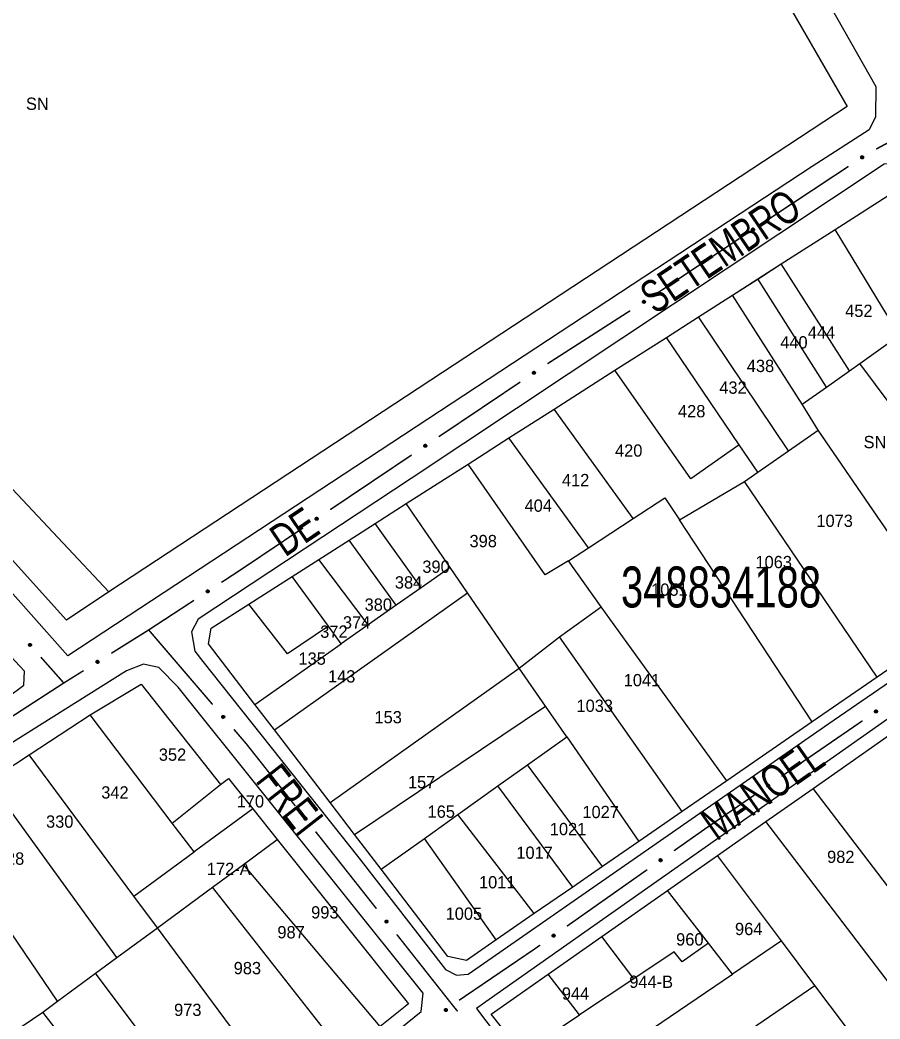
# Model space of a CAD drawing. Extents: x 199577 to 200882, y 4838726 to 4840156.
# Drawn here: x 200429.8 to 200535, y 4839756 to 4839878.1 of the extents above; entities that cross this region are included whole.
import ezdxf
from ezdxf.enums import TextEntityAlignment as Align

# ---------------------------------------------------------------- set-up
doc = ezdxf.new("R2010")
doc.units = 0
doc.header["$LTSCALE"] = 1.5
doc.header["$MEASUREMENT"] = 0
for name, color, linetype in [('CD_MALHA_LOTES', 7, 'CONTINUOUS'), ('CD_TXT_QUADRA', 2, 'CONTINUOUS'), ('RU-QUADRA', 210, 'CONTINUOUS'), ('SV-EIXO-RUA-PAV', 20, 'CONTINUOUS'), ('SV-RUA-PAVIM', 7, 'CONTINUOUS'), ('SV-TXT-RUA-PAV', 7, 'CONTINUOUS'), ('Th_NmrPorta', 1, 'CONTINUOUS')]:
    doc.layers.add(name, color=color, linetype=linetype)
doc.styles.add('ARIAL', font='ARIAL.SHX')

msp = doc.modelspace()

# ---------------------------------------------------------------- linework, layer by layer
at = {"layer": 'CD_MALHA_LOTES', "linetype": 'Continuous', "flags": 128}
for points in [[(200513.62, 4839897.56), (200530.93, 4839867.54)], [(200435.5, 4839804.79), (200372.32, 4839874.85)], [(200530.93, 4839867.54), (200440.66, 4839808.23)], [(200529.47, 4839852.5), (200536.4, 4839856.93), (200541.64, 4839847.46)], [(200522.89, 4839848.3), (200529.47, 4839852.5)], [(200535.28, 4839842.97), (200529.47, 4839852.5)], [(200520.04, 4839846.48), (200522.89, 4839848.3)], [(200531.25, 4839835.25), (200522.89, 4839848.3)], [(200516.94, 4839844.5), (200520.04, 4839846.48)], [(200528.43, 4839833.26), (200520.04, 4839846.48)], [(200512.77, 4839841.84), (200516.94, 4839844.5)], [(200525.46, 4839831.15), (200516.94, 4839844.5)], [(200440.66, 4839808.23), (200407.14, 4839843.9)], [(200532.48, 4839836.13), (200537.35, 4839839.58), (200535.28, 4839842.97)], [(200508.84, 4839839.33), (200512.77, 4839841.84)], [(200523.79, 4839825.47), (200512.77, 4839841.84)], [(200502.54, 4839835.31), (200508.84, 4839839.33)], [(200517.75, 4839826.21), (200508.84, 4839839.33)], [(200531.25, 4839835.25), (200532.48, 4839836.13)], [(200538.38, 4839828.26), (200532.48, 4839836.13)], [(200495.1, 4839830.56), (200502.54, 4839835.31)], [(200511.83, 4839822.06), (200502.54, 4839835.31)], [(200528.43, 4839833.26), (200531.25, 4839835.25)], [(200525.46, 4839831.15), (200528.43, 4839833.26)], [(200527.4, 4839827.98), (200525.46, 4839831.15)], [(200489.59, 4839827.04), (200495.1, 4839830.56)], [(200504.78, 4839817.2), (200495.1, 4839830.56)], [(200523.79, 4839825.47), (200527.4, 4839827.98)], [(200543.78, 4839804.12), (200527.4, 4839827.98)], [(200484.6, 4839823.85), (200489.59, 4839827.04)], [(200499.3, 4839813.62), (200489.59, 4839827.04)], [(200517.75, 4839826.21), (200511.83, 4839822.06)], [(200520.03, 4839822.85), (200517.75, 4839826.21)], [(200520.03, 4839822.85), (200523.79, 4839825.47)], [(200477.03, 4839819.02), (200484.6, 4839823.85)], [(200494, 4839810.33), (200484.6, 4839823.85)], [(200518.4, 4839821.72), (200520.03, 4839822.85)], [(200510.43, 4839817.03), (200518.4, 4839821.72)], [(200534.63, 4839797.81), (200518.4, 4839821.72)], [(200473.24, 4839816.6), (200477.03, 4839819.02)], [(200482.4, 4839811.21), (200477.03, 4839819.02)], [(200504.78, 4839817.2), (200508.65, 4839819.74), (200510.43, 4839817.03)], [(200470.05, 4839814.56), (200473.24, 4839816.6)], [(200478.87, 4839808.74), (200473.24, 4839816.6)], [(200499.3, 4839813.62), (200504.78, 4839817.2)], [(200526.67, 4839792.34), (200510.43, 4839817.03)], [(200466.34, 4839812.19), (200470.05, 4839814.56)], [(200475.8, 4839806.59), (200470.05, 4839814.56)], [(200496.86, 4839812.02), (200499.3, 4839813.62)], [(200463.1, 4839810.12), (200466.34, 4839812.19)], [(200472.37, 4839804.19), (200466.34, 4839812.19)], [(200496.86, 4839812.02), (200494, 4839810.33)], [(200500.87, 4839806.41), (200496.86, 4839812.02)], [(200482.4, 4839811.21), (200478.87, 4839808.74)], [(200484.51, 4839808.13), (200482.4, 4839811.21)], [(200457.78, 4839806.72), (200463.1, 4839810.12)], [(200467.52, 4839804.03), (200463.1, 4839810.12)], [(200440.66, 4839808.23), (200435.5, 4839804.79)], [(200460.92, 4839791.37), (200484.51, 4839808.13)], [(200478.87, 4839808.74), (200475.8, 4839806.59)], [(200490.85, 4839798.91), (200484.51, 4839808.13)], [(200458.52, 4839794.49), (200452.87, 4839801.88), (200453.2, 4839803.8), (200457.78, 4839806.72)], [(200462.52, 4839800.68), (200457.78, 4839806.72)], [(200475.8, 4839806.59), (200472.37, 4839804.19)], [(200495.76, 4839802.72), (200500.87, 4839806.41)], [(200516.23, 4839785.15), (200500.87, 4839806.41)], [(200472.37, 4839804.19), (200469.08, 4839801.88)], [(200543.78, 4839804.12), (200534.63, 4839797.81)], [(200467.52, 4839804.03), (200462.52, 4839800.68)], [(200469.08, 4839801.88), (200467.52, 4839804.03)], [(200458.52, 4839794.49), (200469.08, 4839801.88)], [(200490.85, 4839798.91), (200495.76, 4839802.72)], [(200510.77, 4839781.39), (200495.76, 4839802.72)], [(200467.72, 4839782.49), (200490.85, 4839798.91)], [(200494.06, 4839794.27), (200490.85, 4839798.91)], [(200438.37, 4839793.2), (200444.63, 4839796.95), (200454.34, 4839784.68)], [(200534.63, 4839797.81), (200526.67, 4839792.34)], [(200460.92, 4839791.37), (200458.52, 4839794.49)], [(200430.93, 4839788.32), (200438.37, 4839793.2)], [(200448.4, 4839779.98), (200438.37, 4839793.2)], [(200470.72, 4839778.58), (200494.06, 4839794.27)], [(200496.65, 4839790.52), (200494.06, 4839794.27)], [(200526.67, 4839792.34), (200516.23, 4839785.15)], [(200467.72, 4839782.49), (200460.92, 4839791.37)], [(200491.86, 4839787.1), (200496.65, 4839790.52)], [(200496.65, 4839790.52), (200505.48, 4839777.75)], [(200526.77, 4839784.22), (200535.41, 4839790.28)], [(200425.99, 4839785.09), (200430.93, 4839788.32)], [(200443.74, 4839771.06), (200430.93, 4839788.32)], [(200488.23, 4839784.52), (200491.86, 4839787.1)], [(200501.03, 4839774.68), (200491.86, 4839787.1)], [(200441.64, 4839763.54), (200425.99, 4839785.09)], [(200448.4, 4839779.98), (200454.34, 4839784.68)], [(200454.34, 4839784.68), (200455.3, 4839785.44)], [(200455.3, 4839785.44), (200458.27, 4839781.72)], [(200516.23, 4839785.15), (200510.77, 4839781.39)], [(200483.35, 4839781.04), (200488.23, 4839784.52)], [(200497.39, 4839772.17), (200488.23, 4839784.52)], [(200521.01, 4839780.19), (200526.77, 4839784.22)], [(200546.68, 4839758.19), (200526.77, 4839784.22)], [(200470.72, 4839778.58), (200467.72, 4839782.49)], [(200458.27, 4839781.72), (200451.09, 4839776.45)], [(200458.27, 4839781.72), (200461.27, 4839777.98)], [(200479.25, 4839778.11), (200483.35, 4839781.04)], [(200492.69, 4839768.94), (200483.35, 4839781.04)], [(200510.77, 4839781.39), (200505.48, 4839777.75)], [(200434.41, 4839758.22), (200419.15, 4839780.61)], [(200451.09, 4839776.45), (200448.4, 4839779.98)], [(200515.07, 4839776.02), (200521.01, 4839780.19)], [(200540.97, 4839754.04), (200521.01, 4839780.19)], [(200473.96, 4839774.35), (200470.72, 4839778.58)], [(200457.14, 4839774.94), (200461.27, 4839777.98)], [(200461.27, 4839777.98), (200477.31, 4839757.91)], [(200473.96, 4839774.35), (200479.25, 4839778.11)], [(200488.01, 4839765.71), (200479.25, 4839778.11)], [(200505.48, 4839777.75), (200501.03, 4839774.68)], [(200443.74, 4839771.06), (200451.09, 4839776.45)], [(200508.99, 4839771.76), (200515.07, 4839776.02)], [(200522.92, 4839765.59), (200515.07, 4839776.02)], [(200453.36, 4839772.16), (200457.14, 4839774.94)], [(200473.85, 4839755.12), (200457.14, 4839774.94)], [(200488.01, 4839765.71), (200484.38, 4839763.21), (200482.13, 4839763.68), (200473.96, 4839774.35)], [(200501.03, 4839774.68), (200497.39, 4839772.17)], [(200446.61, 4839767.2), (200453.36, 4839772.16)], [(200469.5, 4839751.61), (200453.36, 4839772.16)], [(200497.39, 4839772.17), (200492.69, 4839768.94)], [(200500.94, 4839766.11), (200508.99, 4839771.76)], [(200514, 4839765.32), (200508.99, 4839771.76)], [(200446.61, 4839767.2), (200443.74, 4839771.06)], [(200492.69, 4839768.94), (200488.01, 4839765.71)], [(200441.64, 4839763.54), (200446.61, 4839767.2)], [(200462.39, 4839745.87), (200446.61, 4839767.2)], [(200494.4, 4839761.53), (200500.94, 4839766.11)], [(200504.88, 4839760.97), (200500.94, 4839766.11)], [(200514, 4839765.32), (200510.78, 4839763.03), (200509.8, 4839764.25), (200504.88, 4839760.97)], [(200516.94, 4839761.53), (200514, 4839765.32)], [(200522.92, 4839765.59), (200516.94, 4839761.53)], [(200527, 4839760.15), (200522.92, 4839765.59)], [(200439.05, 4839761.63), (200441.64, 4839763.54)], [(200434.41, 4839758.22), (200439.05, 4839761.63)], [(200455.21, 4839740.08), (200439.05, 4839761.63)], [(200487.41, 4839756.62), (200494.4, 4839761.53)], [(200498.22, 4839756.54), (200494.4, 4839761.53)], [(200495.22, 4839746.79), (200516.94, 4839761.53)], [(200504.88, 4839760.97), (200498.22, 4839756.54)], [(200499.53, 4839741.37), (200527, 4839760.15)], [(200530.74, 4839755.17), (200527, 4839760.15)], [(200432.58, 4839756.87), (200434.41, 4839758.22)], [(200477.31, 4839757.91), (200473.85, 4839755.12)], [(200427.42, 4839753.37), (200432.58, 4839756.87)], [(200449.25, 4839735.28), (200432.58, 4839756.87)], [(200491.19, 4839751.86), (200487.41, 4839756.62)], [(200491.19, 4839751.86), (200498.22, 4839756.54)]]:
    msp.add_lwpolyline(points, dxfattribs=at)
at = {"layer": 'RU-QUADRA', "linetype": 'Continuous', "flags": 128}
msp.add_lwpolyline([(200356.89, 4839897.56), (200349.97, 4839907.52), (200386.5, 4839930.3), (200466.48, 4839979.33), (200513.62, 4839897.56), (200530.93, 4839867.54), (200440.66, 4839808.23), (200435.5, 4839804.79), (200372.32, 4839874.85), (200395.26, 4839893.66), (200392.44, 4839897.56), (200385.21, 4839907.52), (200369.45, 4839897.56), (200360.71, 4839892.04)], close=True, dxfattribs=at)
for points in [[(200543.78, 4839804.12), (200534.63, 4839797.81), (200526.67, 4839792.34), (200516.23, 4839785.15), (200510.77, 4839781.39), (200505.48, 4839777.75), (200501.03, 4839774.68), (200497.39, 4839772.17), (200492.69, 4839768.94), (200488.01, 4839765.71), (200484.38, 4839763.21), (200482.13, 4839763.68), (200473.96, 4839774.35), (200470.72, 4839778.58), (200467.72, 4839782.49), (200460.92, 4839791.37), (200458.52, 4839794.49), (200452.87, 4839801.88), (200453.2, 4839803.8), (200457.78, 4839806.72), (200463.1, 4839810.12), (200466.34, 4839812.19), (200470.05, 4839814.56), (200473.24, 4839816.6), (200477.03, 4839819.02), (200484.6, 4839823.85), (200489.59, 4839827.04), (200495.1, 4839830.56), (200502.54, 4839835.31), (200508.84, 4839839.33), (200512.77, 4839841.84), (200516.94, 4839844.5), (200520.38, 4839846.7), (200522.89, 4839848.3), (200529.47, 4839852.5), (200536.4, 4839856.93)], [(200491.19, 4839751.86), (200487.41, 4839756.62), (200494.4, 4839761.53), (200500.94, 4839766.11), (200508.99, 4839771.76), (200515.07, 4839776.02), (200521.01, 4839780.19), (200526.77, 4839784.22), (200535.41, 4839790.28), (200542.69, 4839795.39), (200545.93, 4839797.66), (200549.92, 4839800.46), (200558, 4839806.13), (200561.69, 4839808.71), (200563.64, 4839808.27), (200573, 4839792.76), (200578.76, 4839783.01), (200576.16, 4839781.15), (200580.63, 4839774.04), (200584.99, 4839767.12), (200589, 4839760.75), (200593.54, 4839753.53)], [(200425.99, 4839785.09), (200430.93, 4839788.32), (200438.37, 4839793.2), (200444.63, 4839796.95), (200454.34, 4839784.68), (200455.3, 4839785.44), (200458.27, 4839781.72), (200461.27, 4839777.98), (200477.31, 4839757.91), (200473.85, 4839755.12), (200469.5, 4839751.61), (200462.39, 4839745.87), (200455.21, 4839740.08), (200449.25, 4839735.28), (200443.34, 4839730.51), (200438.01, 4839726.21), (200434.81, 4839723.62), (200431.06, 4839720.72), (200425.12, 4839716.12)]]:
    msp.add_lwpolyline(points, dxfattribs=at)
at = {"layer": 'SV-EIXO-RUA-PAV', "const_width": 0.18}
for points in [[(200545.059851, 4839868.03214), (200534.499705, 4839862.332727)], [(200531.106696, 4839860.220752), (200521.096294, 4839853.603211)], [(200517.761572, 4839851.394226), (200507.761728, 4839844.760741)], [(200504.406231, 4839842.583634), (200494.305484, 4839836.104831)], [(200490.983094, 4839833.877377), (200481.019403, 4839827.189711)], [(200477.698173, 4839824.960489), (200467.734482, 4839818.272824)], [(200464.413252, 4839816.043602), (200456.940484, 4839811.027853)], [(200456.75, 4839810.9), (200454.430192, 4839809.385192)], [(200456.940484, 4839811.027853), (200456.75, 4839810.9)], [(200451.080999, 4839807.198208), (200446.057208, 4839803.917731)], [(200445.54, 4839803.58), (200440.974346, 4839800.729765)], [(200446.057208, 4839803.917731), (200445.54, 4839803.58)], [(200445.54, 4839803.58), (200453.3538, 4839794.472611)], [(200432.358913, 4839800.256154), (200435.014047, 4839797.264454)], [(200437.581251, 4839798.611532), (200435.884704, 4839797.552416)], [(200435.16, 4839797.1), (200427.483005, 4839792.12938)], [(200435.014047, 4839797.264454), (200435.16, 4839797.1)], [(200435.884704, 4839797.552416), (200435.16, 4839797.1)], [(200532.817381, 4839792.482499), (200522.923029, 4839785.692669)], [(200455.9584, 4839791.436815), (200457.2607, 4839789.918917)], [(200457.2607, 4839789.918917), (200457.5, 4839789.64)], [(200457.5, 4839789.64), (200463.470105, 4839782.080713)], [(200519.624912, 4839783.429392), (200513.853207, 4839779.468657)], [(200465.949257, 4839778.941636), (200473.386713, 4839769.524404)], [(200513.52, 4839779.24), (200509.762152, 4839776.594113)], [(200513.853207, 4839779.468657), (200513.52, 4839779.24)], [(200506.491531, 4839774.29128), (200496.679668, 4839767.382783)], [(200475.865865, 4839766.385327), (200482.063745, 4839758.537634)], [(200493.409047, 4839765.07995), (200492.77, 4839764.63)], [(200492.77, 4839764.63), (200483.489758, 4839758.326786)], [(200482.063745, 4839758.537634), (200482.67, 4839757.77)], [(200482.67, 4839757.77), (200483.314701, 4839756.977216)]]:
    msp.add_lwpolyline(points, dxfattribs=at)
at = {"layer": 'SV-EIXO-RUA-PAV'}
for points in [[(200532.95566, 4839861.311081), (200532.946562, 4839861.263026), (200532.928916, 4839861.223586), (200532.904731, 4839861.194927), (200532.876755, 4839861.175175), (200532.845858, 4839861.15819), (200532.81093, 4839861.147939), (200532.769644, 4839861.145149), (200532.721375, 4839861.153937), (200532.68216, 4839861.174669), (200532.652794, 4839861.196877), (200532.630518, 4839861.224863), (200532.614521, 4839861.255153), (200532.605073, 4839861.291787), (200532.602654, 4839861.333654), (200532.612665, 4839861.381977), (200532.63023, 4839861.420525), (200532.654351, 4839861.447631), (200532.682628, 4839861.469848), (200532.714378, 4839861.486809), (200532.748722, 4839861.496674), (200532.790881, 4839861.499034), (200532.838445, 4839861.488521), (200532.877091, 4839861.471441), (200532.904529, 4839861.447707), (200532.925775, 4839861.419376), (200532.943187, 4839861.388594), (200532.954953, 4839861.353913), (200532.95566, 4839861.311081)], [(200519.608796, 4839852.4875), (200519.599774, 4839852.43943), (200519.582191, 4839852.399962), (200519.558051, 4839852.371264), (200519.530107, 4839852.351467), (200519.499238, 4839852.334434), (200519.464326, 4839852.324127), (200519.423044, 4839852.321271), (200519.374761, 4839852.329982), (200519.335513, 4839852.350652), (200519.306112, 4839852.372813), (200519.283791, 4839852.400763), (200519.267747, 4839852.431028), (200519.25824, 4839852.467646), (200519.255754, 4839852.50951), (200519.265688, 4839852.557849), (200519.283192, 4839852.596424), (200519.30727, 4839852.623569), (200519.335511, 4839852.645831), (200519.367234, 4839852.662843), (200519.401563, 4839852.672763), (200519.443717, 4839852.67519), (200519.491298, 4839852.664752), (200519.529971, 4839852.647734), (200519.557447, 4839852.624043), (200519.578738, 4839852.595746), (200519.596199, 4839852.564992), (200519.60802, 4839852.53033), (200519.608796, 4839852.4875)], [(200506.270062, 4839843.64835), (200506.260302, 4839843.600425), (200506.242113, 4839843.561232), (200506.217535, 4839843.53291), (200506.189289, 4839843.513545), (200506.158161, 4839843.496989), (200506.123095, 4839843.487221), (200506.081774, 4839843.485), (200506.033631, 4839843.494453), (200505.994706, 4839843.515724), (200505.965649, 4839843.538335), (200505.943761, 4839843.566626), (200505.928184, 4839843.597134), (200505.919242, 4839843.633894), (200505.9174, 4839843.675791), (200505.928078, 4839843.723971), (200505.946173, 4839843.762273), (200505.970666, 4839843.789044), (200505.999246, 4839843.810868), (200506.031228, 4839843.82739), (200506.065704, 4839843.836781), (200506.107891, 4839843.838559), (200506.155306, 4839843.82739), (200506.193713, 4839843.809779), (200506.22082, 4839843.785668), (200506.241674, 4839843.757047), (200506.258659, 4839843.726028), (200506.269946, 4839843.691187), (200506.270062, 4839843.64835)], [(200492.824356, 4839834.980661), (200492.815596, 4839834.932543), (200492.798227, 4839834.89298), (200492.774243, 4839834.864152), (200492.746407, 4839834.844204), (200492.715631, 4839834.827003), (200492.680776, 4839834.816507), (200492.63951, 4839834.813426), (200492.59118, 4839834.821876), (200492.55182, 4839834.842332), (200492.5223, 4839834.864333), (200492.499827, 4839834.892161), (200492.483619, 4839834.922339), (200492.473913, 4839834.958905), (200492.4712, 4839835.000755), (200492.480872, 4839835.049147), (200492.498166, 4839835.087817), (200492.522096, 4839835.115091), (200492.550216, 4839835.137506), (200492.581847, 4839835.15469), (200492.61612, 4839835.164796), (200492.658261, 4839835.167452), (200492.705898, 4839835.157273), (200492.744663, 4839835.140465), (200492.772267, 4839835.116924), (200492.793711, 4839835.088743), (200492.811339, 4839835.058084), (200492.823348, 4839835.023486), (200492.824356, 4839834.980661)], [(200479.539435, 4839826.063774), (200479.530675, 4839826.015656), (200479.513306, 4839825.976093), (200479.489323, 4839825.947265), (200479.461486, 4839825.927316), (200479.43071, 4839825.910116), (200479.395855, 4839825.89962), (200479.354589, 4839825.896539), (200479.306259, 4839825.904988), (200479.2669, 4839825.925445), (200479.237379, 4839825.947446), (200479.214906, 4839825.975274), (200479.198698, 4839826.005452), (200479.188992, 4839826.042018), (200479.186279, 4839826.083867), (200479.195951, 4839826.132259), (200479.213245, 4839826.170929), (200479.237175, 4839826.198204), (200479.265295, 4839826.220619), (200479.296926, 4839826.237803), (200479.3312, 4839826.247909), (200479.37334, 4839826.250565), (200479.420977, 4839826.240386), (200479.459742, 4839826.223578), (200479.487346, 4839826.200037), (200479.50879, 4839826.171856), (200479.526418, 4839826.141197), (200479.538427, 4839826.106599), (200479.539435, 4839826.063774)], [(200466.254514, 4839817.146886), (200466.245754, 4839817.098769), (200466.228385, 4839817.059206), (200466.204402, 4839817.030378), (200466.176565, 4839817.010429), (200466.145789, 4839816.993229), (200466.110934, 4839816.982732), (200466.069668, 4839816.979652), (200466.021338, 4839816.988101), (200465.981979, 4839817.008557), (200465.952458, 4839817.030559), (200465.929985, 4839817.058387), (200465.913777, 4839817.088565), (200465.904071, 4839817.125131), (200465.901358, 4839817.16698), (200465.91103, 4839817.215372), (200465.928324, 4839817.254042), (200465.952254, 4839817.281317), (200465.980374, 4839817.303732), (200466.012005, 4839817.320916), (200466.046279, 4839817.331022), (200466.088419, 4839817.333678), (200466.136056, 4839817.323499), (200466.174821, 4839817.306691), (200466.202425, 4839817.28315), (200466.223869, 4839817.254969), (200466.241497, 4839817.22431), (200466.253507, 4839817.189712), (200466.254514, 4839817.146886)], [(200452.936085, 4839808.278087), (200452.926716, 4839808.230084), (200452.908848, 4839808.190744), (200452.884501, 4839808.162222), (200452.856414, 4839808.142627), (200452.825422, 4839808.125818), (200452.790437, 4839808.115764), (200452.749136, 4839808.113206), (200452.700916, 4839808.122267), (200452.661819, 4839808.14322), (200452.632579, 4839808.165593), (200452.610461, 4839808.193704), (200452.594636, 4839808.224085), (200452.585395, 4839808.260771), (200452.583211, 4839808.302651), (200452.593496, 4839808.350917), (200452.611278, 4839808.389364), (200452.635551, 4839808.416334), (200452.663953, 4839808.438391), (200452.695799, 4839808.455173), (200452.730198, 4839808.464844), (200452.772369, 4839808.466966), (200452.819873, 4839808.456185), (200452.858422, 4839808.438887), (200452.885725, 4839808.414998), (200452.906811, 4839808.386548), (200452.924049, 4839808.355669), (200452.93562, 4839808.320921), (200452.936085, 4839808.278087)], [(200431.018306, 4839801.932536), (200431.067164, 4839801.930318), (200431.108701, 4839801.918421), (200431.14049, 4839801.898527), (200431.163997, 4839801.873622), (200431.185175, 4839801.845435), (200431.200258, 4839801.812306), (200431.208853, 4839801.771828), (200431.206973, 4839801.722801), (200431.191989, 4839801.68105), (200431.174152, 4839801.648842), (200431.149594, 4839801.622835), (200431.121867, 4839801.60272), (200431.086936, 4839801.588191), (200431.045831, 4839801.579881), (200430.996578, 4839801.582965), (200430.955935, 4839801.594908), (200430.925693, 4839801.614958), (200430.899705, 4839801.639812), (200430.878428, 4839801.668848), (200430.863809, 4839801.701454), (200430.855517, 4839801.742856), (200430.859206, 4839801.791428), (200430.870654, 4839801.8321), (200430.890274, 4839801.862615), (200430.915319, 4839801.887651), (200430.943332, 4839801.909237), (200430.976004, 4839801.925785), (200431.018306, 4839801.932536)], [(200439.457973, 4839799.653357), (200439.447627, 4839799.605556), (200439.42896, 4839799.566588), (200439.404037, 4839799.538569), (200439.375556, 4839799.519551), (200439.344228, 4839799.503377), (200439.309045, 4839799.494039), (200439.2677, 4839799.492324), (200439.219676, 4839799.502366), (200439.181014, 4839799.524112), (200439.152236, 4839799.547077), (200439.130696, 4839799.575632), (200439.115494, 4839799.606329), (200439.107002, 4839799.643196), (200439.105674, 4839799.685113), (200439.11694, 4839799.733158), (200439.135502, 4839799.771236), (200439.160321, 4839799.797705), (200439.189166, 4839799.819178), (200439.221348, 4839799.835307), (200439.255937, 4839799.844275), (200439.298142, 4839799.845536), (200439.345416, 4839799.833788), (200439.383605, 4839799.815708), (200439.410416, 4839799.791268), (200439.430917, 4839799.762393), (200439.447521, 4839799.731169), (200439.458381, 4839799.696193), (200439.457973, 4839799.653357)], [(200454.646088, 4839793.135438), (200454.694902, 4839793.132401), (200454.736234, 4839793.11981), (200454.767685, 4839793.099385), (200454.79077, 4839793.07409), (200454.811474, 4839793.045552), (200454.825999, 4839793.012174), (200454.833914, 4839792.971558), (200454.831212, 4839792.922569), (200454.81553, 4839792.881076), (200454.797156, 4839792.849171), (200454.772165, 4839792.82358), (200454.744105, 4839792.803932), (200454.708935, 4839792.789991), (200454.667696, 4839792.782371), (200454.618502, 4839792.786281), (200454.578065, 4839792.798903), (200454.548164, 4839792.819458), (200454.522595, 4839792.844744), (200454.501808, 4839792.874133), (200454.487739, 4839792.906979), (200454.480142, 4839792.948514), (200454.484644, 4839792.997018), (200454.496773, 4839793.037492), (200454.516902, 4839793.067674), (200454.542363, 4839793.092286), (200454.570734, 4839793.113399), (200454.603679, 4839793.129397), (200454.646088, 4839793.135438)], [(200534.647194, 4839793.60467), (200534.638929, 4839793.556465), (200534.621969, 4839793.516726), (200534.598283, 4839793.487652), (200534.570653, 4839793.467418), (200534.540056, 4839793.449902), (200534.50531, 4839793.439048), (200534.464078, 4839793.435543), (200534.415664, 4839793.443494), (200534.376096, 4839793.463544), (200534.346351, 4839793.485241), (200534.323593, 4839793.512836), (200534.307075, 4839793.542846), (200534.296994, 4839793.57931), (200534.29385, 4839793.621129), (200534.303024, 4839793.669618), (200534.319919, 4839793.708464), (200534.343567, 4839793.735984), (200534.371455, 4839793.758687), (200534.402907, 4839793.776195), (200534.437075, 4839793.786654), (200534.479186, 4839793.789743), (200534.526925, 4839793.780054), (200534.565861, 4839793.763646), (200534.593706, 4839793.74039), (200534.615439, 4839793.712431), (200534.633381, 4839793.681956), (200534.645746, 4839793.647483), (200534.647194, 4839793.60467)], [(200521.454725, 4839784.551563), (200521.44646, 4839784.503358), (200521.4295, 4839784.463618), (200521.405814, 4839784.434545), (200521.378184, 4839784.414311), (200521.347586, 4839784.396794), (200521.312841, 4839784.38594), (200521.271609, 4839784.382435), (200521.223195, 4839784.390387), (200521.183627, 4839784.410437), (200521.153881, 4839784.432133), (200521.131124, 4839784.459729), (200521.114606, 4839784.489738), (200521.104524, 4839784.526203), (200521.101381, 4839784.568022), (200521.110554, 4839784.616511), (200521.127449, 4839784.655357), (200521.151098, 4839784.682876), (200521.178985, 4839784.705579), (200521.210438, 4839784.723088), (200521.244606, 4839784.733546), (200521.286717, 4839784.736635), (200521.334456, 4839784.726947), (200521.373392, 4839784.710539), (200521.401236, 4839784.687283), (200521.42297, 4839784.659324), (200521.440912, 4839784.628848), (200521.453277, 4839784.594376), (200521.454725, 4839784.551563)], [(200464.707018, 4839780.692157), (200464.755668, 4839780.68714), (200464.796455, 4839780.67288), (200464.82705, 4839780.651195), (200464.849089, 4839780.624983), (200464.868616, 4839780.595628), (200464.881774, 4839780.561688), (200464.888033, 4839780.520783), (200464.883343, 4839780.471945), (200464.865989, 4839780.431123), (200464.846334, 4839780.39999), (200464.820325, 4839780.375435), (200464.79149, 4839780.356944), (200464.755783, 4839780.344442), (200464.714268, 4839780.338504), (200464.665274, 4839780.344408), (200464.625383, 4839780.358663), (200464.596341, 4839780.380414), (200464.571821, 4839780.406718), (200464.552244, 4839780.436927), (200464.539521, 4839780.470318), (200464.533617, 4839780.512127), (200464.540085, 4839780.560408), (200464.553848, 4839780.600356), (200464.575186, 4839780.629696), (200464.601626, 4839780.653253), (200464.630831, 4839780.673197), (200464.664398, 4839780.687843), (200464.707018, 4839780.692157)], [(200508.307697, 4839775.435407), (200508.300013, 4839775.387106), (200508.283533, 4839775.347165), (200508.260199, 4839775.317808), (200508.232815, 4839775.297243), (200508.20243, 4839775.279359), (200508.167818, 4839775.268088), (200508.126631, 4839775.264086), (200508.078125, 4839775.271454), (200508.038318, 4839775.291026), (200508.008314, 4839775.312363), (200507.985226, 4839775.339682), (200507.968347, 4839775.369491), (200507.957827, 4839775.405831), (200507.95418, 4839775.447609), (200507.962769, 4839775.496205), (200507.979195, 4839775.535252), (200508.00251, 4839775.563054), (200508.030123, 4839775.586091), (200508.061362, 4839775.603978), (200508.095401, 4839775.614846), (200508.137472, 4839775.618443), (200508.185324, 4839775.60933), (200508.224455, 4839775.593392), (200508.252578, 4839775.570473), (200508.274646, 4839775.542778), (200508.292954, 4839775.51252), (200508.305733, 4839775.478199), (200508.307697, 4839775.435407)], [(200474.623625, 4839768.135848), (200474.672276, 4839768.130831), (200474.713063, 4839768.116571), (200474.743658, 4839768.094886), (200474.765697, 4839768.068675), (200474.785224, 4839768.039319), (200474.798382, 4839768.005379), (200474.804641, 4839767.964474), (200474.799951, 4839767.915636), (200474.782597, 4839767.874814), (200474.762942, 4839767.843682), (200474.736933, 4839767.819127), (200474.708098, 4839767.800635), (200474.672391, 4839767.788133), (200474.630876, 4839767.782195), (200474.581881, 4839767.788099), (200474.541991, 4839767.802354), (200474.512949, 4839767.824105), (200474.488428, 4839767.850409), (200474.468852, 4839767.880618), (200474.456128, 4839767.914009), (200474.450225, 4839767.955818), (200474.456693, 4839768.004099), (200474.470456, 4839768.044047), (200474.491794, 4839768.073387), (200474.518234, 4839768.096944), (200474.547439, 4839768.116888), (200474.581006, 4839768.131535), (200474.623625, 4839768.135848)], [(200495.225213, 4839766.224077), (200495.217529, 4839766.175776), (200495.201048, 4839766.135835), (200495.177714, 4839766.106478), (200495.15033, 4839766.085913), (200495.119946, 4839766.068029), (200495.085334, 4839766.056757), (200495.044147, 4839766.052756), (200494.99564, 4839766.060124), (200494.955834, 4839766.079696), (200494.925829, 4839766.101033), (200494.902741, 4839766.128352), (200494.885863, 4839766.158161), (200494.875343, 4839766.194501), (200494.871696, 4839766.236279), (200494.880285, 4839766.284875), (200494.896711, 4839766.323922), (200494.920026, 4839766.351724), (200494.947638, 4839766.374761), (200494.978877, 4839766.392647), (200495.012917, 4839766.403516), (200495.054988, 4839766.407113), (200495.10284, 4839766.398), (200495.141971, 4839766.382061), (200495.170094, 4839766.359143), (200495.192162, 4839766.331448), (200495.21047, 4839766.30119), (200495.223249, 4839766.266869), (200495.225213, 4839766.224077)], [(200482.055963, 4839757.150393), (200482.050699, 4839757.101769), (200482.036232, 4839757.061055), (200482.014391, 4839757.030571), (200481.988068, 4839757.008665), (200481.958613, 4839756.989288), (200481.924607, 4839756.976303), (200481.883671, 4839756.970252), (200481.834857, 4839756.97519), (200481.794124, 4839756.992752), (200481.763092, 4839757.012565), (200481.738669, 4839757.038699), (200481.720325, 4839757.067627), (200481.708005, 4839757.103398), (200481.702278, 4839757.144942), (200481.708432, 4839757.193906), (200481.722889, 4839757.233723), (200481.744788, 4839757.262654), (200481.771216, 4839757.287041), (200481.801524, 4839757.306463), (200481.834979, 4839757.319017), (200481.876818, 4839757.324708), (200481.925065, 4839757.317994), (200481.964943, 4839757.304028), (200481.994174, 4839757.282541), (200482.017597, 4839757.255981), (200482.037391, 4839757.226675), (200482.051867, 4839757.193034), (200482.055963, 4839757.150393)]]:
    msp.add_lwpolyline(points, close=True, dxfattribs=at)
for points in [[(200532.790881, 4839861.499034), (200532.602654, 4839861.333654)], [(200532.838445, 4839861.488521), (200532.605073, 4839861.291787)], [(200532.812303, 4839861.490384), (200532.606121, 4839861.314826)], [(200532.748722, 4839861.496674), (200532.612665, 4839861.381977)], [(200532.855405, 4839861.47962), (200532.613164, 4839861.276953)], [(200532.76652, 4839861.492833), (200532.613875, 4839861.362481)], [(200532.877091, 4839861.471441), (200532.614521, 4839861.255153)], [(200532.887491, 4839861.458302), (200532.624761, 4839861.242091)], [(200532.728281, 4839861.488818), (200532.62653, 4839861.405197)], [(200532.714378, 4839861.486809), (200532.63023, 4839861.420525)], [(200532.904529, 4839861.447707), (200532.630518, 4839861.224863)], [(200532.912747, 4839861.432469), (200532.641682, 4839861.214019)], [(200532.925775, 4839861.419376), (200532.652794, 4839861.196877)], [(200532.931925, 4839861.400982), (200532.67261, 4839861.187029)], [(200532.943187, 4839861.388594), (200532.68216, 4839861.174669)], [(200532.945046, 4839861.368763), (200532.705834, 4839861.166463)], [(200532.954953, 4839861.353913), (200532.721375, 4839861.153937)], [(200532.953614, 4839861.333533), (200532.747412, 4839861.153056)], [(200532.95566, 4839861.311081), (200532.769644, 4839861.145149)], [(200532.949641, 4839861.285107), (200532.796224, 4839861.150974)], [(200532.946562, 4839861.263026), (200532.81093, 4839861.147939)], [(200532.9366, 4839861.2405), (200532.835235, 4839861.15877)], [(200532.928916, 4839861.223586), (200532.845858, 4839861.15819)], [(200519.443717, 4839852.67519), (200519.255754, 4839852.50951)], [(200519.491298, 4839852.664752), (200519.25824, 4839852.467646)], [(200519.465153, 4839852.666574), (200519.259251, 4839852.490687)], [(200519.401563, 4839852.672763), (200519.265688, 4839852.557849)], [(200519.508272, 4839852.655878), (200519.266355, 4839852.452826)], [(200519.419366, 4839852.668949), (200519.266929, 4839852.538355)], [(200519.529971, 4839852.647734), (200519.267747, 4839852.431028)], [(200519.540392, 4839852.634611), (200519.278007, 4839852.417982)], [(200519.381133, 4839852.664874), (200519.279516, 4839852.581091)], [(200519.367234, 4839852.662843), (200519.283192, 4839852.596424)], [(200519.557447, 4839852.624043), (200519.283791, 4839852.400763)], [(200519.565689, 4839852.608818), (200519.294973, 4839852.389937)], [(200519.578738, 4839852.595746), (200519.306112, 4839852.372813)], [(200519.584918, 4839852.577363), (200519.325944, 4839852.362996)], [(200519.596199, 4839852.564992), (200519.335513, 4839852.350652)], [(200519.59809, 4839852.545164), (200519.359201, 4839852.342484)], [(200519.60802, 4839852.53033), (200519.374761, 4839852.329982)], [(200519.606713, 4839852.509948), (200519.4008, 4839852.329143)], [(200519.608796, 4839852.4875), (200519.423044, 4839852.321271)], [(200519.602818, 4839852.461516), (200519.449615, 4839852.327138)], [(200519.599774, 4839852.43943), (200519.464326, 4839852.324127)], [(200519.589848, 4839852.416888), (200519.488614, 4839852.334996)], [(200519.582191, 4839852.399962), (200519.499238, 4839852.334434)], [(200506.107891, 4839843.838559), (200505.9174, 4839843.675791)], [(200506.155306, 4839843.82739), (200505.919242, 4839843.633894)], [(200506.129192, 4839843.829614), (200505.920607, 4839843.656917)], [(200506.172142, 4839843.818256), (200505.927128, 4839843.618951)], [(200506.065704, 4839843.836781), (200505.928078, 4839843.723971)], [(200506.193713, 4839843.809779), (200505.928184, 4839843.597134)], [(200506.083447, 4839843.832694), (200505.929018, 4839843.704461)], [(200506.20393, 4839843.796497), (200505.938242, 4839843.583931)], [(200506.045156, 4839843.829207), (200505.942262, 4839843.746998)], [(200506.22082, 4839843.785668), (200505.943761, 4839843.566626)], [(200506.031228, 4839843.82739), (200505.946173, 4839843.762273)], [(200506.228827, 4839843.770318), (200505.954774, 4839843.555629)], [(200506.241674, 4839843.757047), (200505.965649, 4839843.538335)], [(200506.24757, 4839843.73857), (200505.985327, 4839843.528215)], [(200506.258659, 4839843.726028), (200505.994706, 4839843.515724)], [(200506.260245, 4839843.706173), (200506.018264, 4839843.507193)], [(200506.269946, 4839843.691187), (200506.033631, 4839843.494453)], [(200506.268325, 4839843.670828), (200506.059653, 4839843.493213)], [(200506.270062, 4839843.64835), (200506.081774, 4839843.485)], [(200506.263685, 4839843.622461), (200506.108432, 4839843.490458)], [(200506.260302, 4839843.600425), (200506.123095, 4839843.487221)], [(200506.25003, 4839843.578039), (200506.147547, 4839843.497715)], [(200506.242113, 4839843.561232), (200506.158161, 4839843.496989)], [(200492.658261, 4839835.167452), (200492.4712, 4839835.000755)], [(200492.705898, 4839835.157273), (200492.473913, 4839834.958905)], [(200492.679744, 4839835.158953), (200492.474799, 4839834.981951)], [(200492.61612, 4839835.164796), (200492.480872, 4839835.049147)], [(200492.72292, 4839835.148491), (200492.482108, 4839834.944129)], [(200492.633944, 4839835.16108), (200492.482219, 4839835.02966)], [(200492.744663, 4839835.140465), (200492.483619, 4839834.922339)], [(200492.755155, 4839835.127399), (200492.493949, 4839834.909349)], [(200492.595734, 4839835.156797), (200492.494573, 4839835.072463)], [(200492.581847, 4839835.15469), (200492.498166, 4839835.087817)], [(200492.772267, 4839835.116924), (200492.499827, 4839834.892161)], [(200492.780591, 4839835.101744), (200492.511067, 4839834.881397)], [(200492.793711, 4839835.088743), (200492.5223, 4839834.864333)], [(200492.799991, 4839835.070393), (200492.542184, 4839834.854624)], [(200492.811339, 4839835.058084), (200492.55182, 4839834.842332)], [(200492.813337, 4839835.038267), (200492.575552, 4839834.834292)], [(200492.823348, 4839835.023486), (200492.59118, 4839834.821876)], [(200492.822152, 4839835.003098), (200492.617223, 4839834.821177)], [(200492.824356, 4839834.980661), (200492.63951, 4839834.813426)], [(200492.818519, 4839834.954645), (200492.666048, 4839834.819438)], [(200492.815596, 4839834.932543), (200492.680776, 4839834.816507)], [(200492.805792, 4839834.909948), (200492.705004, 4839834.827507)], [(200492.798227, 4839834.89298), (200492.715631, 4839834.827003)], [(200479.37334, 4839826.250565), (200479.186279, 4839826.083867)], [(200479.420977, 4839826.240386), (200479.188992, 4839826.042018)], [(200479.394823, 4839826.242065), (200479.189878, 4839826.065064)], [(200479.3312, 4839826.247909), (200479.195951, 4839826.132259)], [(200479.437999, 4839826.231604), (200479.197187, 4839826.027242)], [(200479.349024, 4839826.244193), (200479.197298, 4839826.112772)], [(200479.459742, 4839826.223578), (200479.198698, 4839826.005452)], [(200479.470234, 4839826.210512), (200479.209028, 4839825.992461)], [(200479.310813, 4839826.23991), (200479.209652, 4839826.155576)], [(200479.296926, 4839826.237803), (200479.213245, 4839826.170929)], [(200479.487346, 4839826.200037), (200479.214906, 4839825.975274)], [(200479.495671, 4839826.184857), (200479.226146, 4839825.96451)], [(200479.50879, 4839826.171856), (200479.237379, 4839825.947446)], [(200479.51507, 4839826.153506), (200479.257263, 4839825.937737)], [(200479.526418, 4839826.141197), (200479.2669, 4839825.925445)], [(200479.528416, 4839826.121379), (200479.290631, 4839825.917405)], [(200479.538427, 4839826.106599), (200479.306259, 4839825.904988)], [(200479.537231, 4839826.086211), (200479.332302, 4839825.90429)], [(200479.539435, 4839826.063774), (200479.354589, 4839825.896539)], [(200479.533598, 4839826.037758), (200479.381127, 4839825.902551)], [(200479.530675, 4839826.015656), (200479.395855, 4839825.89962)], [(200479.520871, 4839825.99306), (200479.420083, 4839825.91062)], [(200479.513306, 4839825.976093), (200479.43071, 4839825.910116)], [(200466.088419, 4839817.333678), (200465.901358, 4839817.16698)], [(200466.136056, 4839817.323499), (200465.904071, 4839817.125131)], [(200466.109902, 4839817.325178), (200465.904957, 4839817.148177)], [(200466.046279, 4839817.331022), (200465.91103, 4839817.215372)], [(200466.153078, 4839817.314717), (200465.912266, 4839817.110355)], [(200466.064103, 4839817.327305), (200465.912377, 4839817.195885)], [(200466.174821, 4839817.306691), (200465.913777, 4839817.088565)], [(200466.185313, 4839817.293625), (200465.924107, 4839817.075574)], [(200466.025892, 4839817.323023), (200465.924732, 4839817.238689)], [(200466.012005, 4839817.320916), (200465.928324, 4839817.254042)], [(200466.202425, 4839817.28315), (200465.929985, 4839817.058387)], [(200466.21075, 4839817.26797), (200465.941225, 4839817.047622)], [(200466.223869, 4839817.254969), (200465.952458, 4839817.030559)], [(200466.230149, 4839817.236619), (200465.972342, 4839817.02085)], [(200466.241497, 4839817.22431), (200465.981979, 4839817.008557)], [(200466.243496, 4839817.204492), (200466.00571, 4839817.000518)], [(200466.253507, 4839817.189712), (200466.021338, 4839816.988101)], [(200466.25231, 4839817.169324), (200466.047381, 4839816.987403)], [(200466.254514, 4839817.146886), (200466.069668, 4839816.979652)], [(200466.248678, 4839817.12087), (200466.096207, 4839816.985664)], [(200466.245754, 4839817.098769), (200466.110934, 4839816.982732)], [(200466.23595, 4839817.076173), (200466.135162, 4839816.993733)], [(200466.228385, 4839817.059206), (200466.145789, 4839816.993229)], [(200452.772369, 4839808.466966), (200452.583211, 4839808.302651)], [(200452.819873, 4839808.456185), (200452.585395, 4839808.260771)], [(200452.793742, 4839808.458195), (200452.586572, 4839808.283804)], [(200452.836782, 4839808.447188), (200452.593402, 4839808.245892)], [(200452.730198, 4839808.464844), (200452.593496, 4839808.350917)], [(200452.747973, 4839808.460902), (200452.594595, 4839808.331414)], [(200452.858422, 4839808.438887), (200452.594636, 4839808.224085)], [(200452.868747, 4839808.425689), (200452.604801, 4839808.210964)], [(200452.709712, 4839808.457104), (200452.607491, 4839808.374058)], [(200452.885725, 4839808.414998), (200452.610461, 4839808.193704)], [(200452.695799, 4839808.455173), (200452.611278, 4839808.389364)], [(200452.893857, 4839808.399714), (200452.621564, 4839808.182798)], [(200452.906811, 4839808.386548), (200452.632579, 4839808.165593)], [(200452.912858, 4839808.36812), (200452.65234, 4839808.155633)], [(200452.924049, 4839808.355669), (200452.661819, 4839808.14322)], [(200452.925797, 4839808.335827), (200452.685447, 4839808.134881)], [(200452.93562, 4839808.320921), (200452.700916, 4839808.122267)], [(200452.934165, 4839808.30055), (200452.726948, 4839808.121239)], [(200452.936085, 4839808.278087), (200452.749136, 4839808.113206)], [(200452.929919, 4839808.252147), (200452.775748, 4839808.118881)], [(200452.926716, 4839808.230084), (200452.790437, 4839808.115764)], [(200452.916627, 4839808.207614), (200452.814803, 4839808.126457)], [(200452.908848, 4839808.190744), (200452.825422, 4839808.125818)], [(200430.855517, 4839801.742856), (200431.045831, 4839801.579881)], [(200430.859206, 4839801.791428), (200431.086936, 4839801.588191)], [(200430.861054, 4839801.765285), (200431.06398, 4839801.585973)], [(200430.863809, 4839801.701454), (200430.996578, 4839801.582965)], [(200430.865098, 4839801.719615), (200431.015707, 4839801.586917)], [(200430.865621, 4839801.809476), (200431.100478, 4839801.598296)], [(200430.870654, 4839801.8321), (200431.121867, 4839801.60272)], [(200430.874475, 4839801.682327), (200430.971632, 4839801.59341)], [(200430.878428, 4839801.668848), (200430.955935, 4839801.594908)], [(200430.882193, 4839801.844251), (200431.133352, 4839801.614702)], [(200430.890274, 4839801.862615), (200431.149594, 4839801.622835)], [(200430.904198, 4839801.872904), (200431.158752, 4839801.635419)], [(200430.915319, 4839801.887651), (200431.174152, 4839801.648842)], [(200430.932659, 4839801.896338), (200431.181102, 4839801.66985)], [(200430.943332, 4839801.909237), (200431.191989, 4839801.68105)], [(200430.962702, 4839801.913879), (200431.196768, 4839801.705646)], [(200430.976004, 4839801.925785), (200431.206973, 4839801.722801)], [(200430.996368, 4839801.927338), (200431.204167, 4839801.748701)], [(200431.018306, 4839801.932536), (200431.208853, 4839801.771828)], [(200431.04487, 4839801.930246), (200431.199332, 4839801.797318)], [(200431.067164, 4839801.930318), (200431.200258, 4839801.812306)], [(200431.090872, 4839801.923638), (200431.186103, 4839801.834837)], [(200431.108701, 4839801.918421), (200431.185175, 4839801.845435)], [(200439.298142, 4839799.845536), (200439.105674, 4839799.685113)], [(200439.345416, 4839799.833788), (200439.107002, 4839799.643196)], [(200439.319332, 4839799.836331), (200439.108649, 4839799.666201)], [(200439.362139, 4839799.824449), (200439.114704, 4839799.628157)], [(200439.383605, 4839799.815708), (200439.115494, 4839799.606329)], [(200439.255937, 4839799.844275), (200439.11694, 4839799.733158)], [(200439.273628, 4839799.839971), (200439.117642, 4839799.713638)], [(200439.393659, 4839799.802303), (200439.125389, 4839799.593005)], [(200439.410416, 4839799.791268), (200439.130696, 4839799.575632)], [(200439.235297, 4839799.836954), (200439.131404, 4839799.75601)], [(200439.221348, 4839799.835307), (200439.135502, 4839799.771236)], [(200439.418234, 4839799.775821), (200439.141574, 4839799.564502)], [(200439.430917, 4839799.762393), (200439.152236, 4839799.547077)], [(200439.436587, 4839799.743846), (200439.171789, 4839799.536716)], [(200439.447521, 4839799.731169), (200439.181014, 4839799.524112)], [(200439.448864, 4839799.711296), (200439.204467, 4839799.515292)], [(200439.458381, 4839799.696193), (200439.219676, 4839799.502366)], [(200439.456511, 4839799.675855), (200439.245681, 4839799.500807)], [(200439.457973, 4839799.653357), (200439.2677, 4839799.492324)], [(200439.451279, 4839799.627549), (200439.294423, 4839799.497455)], [(200439.447627, 4839799.605556), (200439.309045, 4839799.494039)], [(200439.437082, 4839799.583296), (200439.333624, 4839799.504233)], [(200439.42896, 4839799.566588), (200439.344228, 4839799.503377)], [(200454.530997, 4839793.077727), (200454.781532, 4839792.836009)], [(200454.542363, 4839793.092286), (200454.797156, 4839792.849171)], [(200454.559847, 4839793.100682), (200454.804457, 4839792.87006)], [(200454.570734, 4839793.113399), (200454.81553, 4839792.881076)], [(200454.590179, 4839793.117716), (200454.82072, 4839792.905589)], [(200454.603679, 4839793.129397), (200454.831212, 4839792.922569)], [(200454.624066, 4839793.130609), (200454.82884, 4839792.948513)], [(200454.646088, 4839793.135438), (200454.833914, 4839792.971558)], [(200454.67261, 4839793.132704), (200454.824821, 4839792.997205)], [(200454.694902, 4839793.132401), (200454.825999, 4839793.012174)], [(200454.718494, 4839793.125325), (200454.812223, 4839793.034939)], [(200454.736234, 4839793.11981), (200454.811474, 4839793.045552)], [(200534.479186, 4839793.789743), (200534.29385, 4839793.621129)], [(200534.526925, 4839793.780054), (200534.296994, 4839793.57931)], [(200534.500755, 4839793.781465), (200534.297642, 4839793.602364)], [(200534.437075, 4839793.786654), (200534.303024, 4839793.669618)], [(200534.454936, 4839793.783121), (200534.304571, 4839793.650146)], [(200534.544037, 4839793.771448), (200534.30534, 4839793.564619)], [(200534.565861, 4839793.763646), (200534.307075, 4839793.542846)], [(200534.416772, 4839793.778445), (200534.316484, 4839793.693075)], [(200534.576487, 4839793.750689), (200534.317539, 4839793.529962)], [(200534.402907, 4839793.776195), (200534.319919, 4839793.708464)], [(200534.593706, 4839793.74039), (200534.323593, 4839793.512836)], [(200534.602186, 4839793.725297), (200534.334943, 4839793.502188)], [(200534.615439, 4839793.712431), (200534.346351, 4839793.485241)], [(200534.621907, 4839793.694147), (200534.366334, 4839793.475737)], [(200534.633381, 4839793.681956), (200534.376096, 4839793.463544)], [(200534.635583, 4839793.66216), (200534.399909, 4839793.45575)], [(200534.645746, 4839793.647483), (200534.415664, 4839793.443494)], [(200534.644759, 4839793.627084), (200534.441713, 4839793.443064)], [(200534.647194, 4839793.60467), (200534.464078, 4839793.435543)], [(200534.641625, 4839793.578596), (200534.490554, 4839793.441827)], [(200534.638929, 4839793.556465), (200534.50531, 4839793.439048)], [(200534.629359, 4839793.53377), (200534.529424, 4839793.450297)], [(200534.621969, 4839793.516726), (200534.540056, 4839793.449902)], [(200454.480142, 4839792.948514), (200454.667696, 4839792.782371)], [(200454.484644, 4839792.997018), (200454.708935, 4839792.789991)], [(200454.486054, 4839792.970848), (200454.685945, 4839792.788158)], [(200454.487739, 4839792.906979), (200454.618502, 4839792.786281)], [(200454.489332, 4839792.925116), (200454.637695, 4839792.789912)], [(200454.491362, 4839793.014955), (200454.722644, 4839792.799868)], [(200454.496773, 4839793.037492), (200454.744105, 4839792.803932)], [(200454.498082, 4839792.887676), (200454.593735, 4839792.797143)], [(200454.501808, 4839792.874133), (200454.578065, 4839792.798903)], [(200454.508514, 4839793.049448), (200454.755789, 4839792.81572)], [(200454.516902, 4839793.067674), (200454.772165, 4839792.82358)], [(200521.286717, 4839784.736635), (200521.101381, 4839784.568022)], [(200521.334456, 4839784.726947), (200521.104524, 4839784.526203)], [(200521.308286, 4839784.728357), (200521.105173, 4839784.549257)], [(200521.244606, 4839784.733546), (200521.110554, 4839784.616511)], [(200521.262467, 4839784.730013), (200521.112101, 4839784.597039)], [(200521.351568, 4839784.718341), (200521.112871, 4839784.511512)], [(200521.373392, 4839784.710539), (200521.114606, 4839784.489738)], [(200521.224303, 4839784.725337), (200521.124015, 4839784.639967)], [(200521.384018, 4839784.697581), (200521.125069, 4839784.476855)], [(200521.210438, 4839784.723088), (200521.127449, 4839784.655357)], [(200521.401236, 4839784.687283), (200521.131124, 4839784.459729)], [(200521.409717, 4839784.672189), (200521.142474, 4839784.449081)], [(200521.42297, 4839784.659324), (200521.153881, 4839784.432133)], [(200521.429438, 4839784.64104), (200521.173865, 4839784.42263)], [(200521.440912, 4839784.628848), (200521.183627, 4839784.410437)], [(200521.443114, 4839784.609052), (200521.20744, 4839784.402642)], [(200521.453277, 4839784.594376), (200521.223195, 4839784.390387)], [(200521.45229, 4839784.573976), (200521.249243, 4839784.389956)], [(200521.454725, 4839784.551563), (200521.271609, 4839784.382435)], [(200521.449156, 4839784.525488), (200521.298085, 4839784.38872)], [(200521.44646, 4839784.503358), (200521.312841, 4839784.38594)], [(200521.43689, 4839784.480662), (200521.336955, 4839784.39719)], [(200521.4295, 4839784.463618), (200521.347586, 4839784.396794)], [(200464.533617, 4839780.512127), (200464.714268, 4839780.338504)], [(200464.539521, 4839780.470318), (200464.665274, 4839780.344408)], [(200464.540085, 4839780.560408), (200464.755783, 4839780.344442)], [(200464.540431, 4839780.534202), (200464.732737, 4839780.343545)], [(200464.541849, 4839780.488375), (200464.684598, 4839780.347256)], [(200464.547526, 4839780.578058), (200464.769882, 4839780.353754)], [(200464.549071, 4839780.45061), (200464.640968, 4839780.356267)], [(200464.552244, 4839780.436927), (200464.625383, 4839780.358663)], [(200464.553848, 4839780.600356), (200464.79149, 4839780.356944)], [(200464.566065, 4839780.611826), (200464.803643, 4839780.368247)], [(200464.575186, 4839780.629696), (200464.820325, 4839780.375435)], [(200464.589678, 4839780.639168), (200464.830189, 4839780.387473)], [(200464.601626, 4839780.653253), (200464.846334, 4839780.39999)], [(200464.619436, 4839780.660932), (200464.854478, 4839780.420566)], [(200464.630831, 4839780.673197), (200464.865989, 4839780.431123)], [(200464.650435, 4839780.67672), (200464.872171, 4839780.455404)], [(200464.664398, 4839780.687843), (200464.883343, 4839780.471945)], [(200464.684818, 4839780.688226), (200464.882027, 4839780.497964)], [(200464.707018, 4839780.692157), (200464.888033, 4839780.520783)], [(200464.733407, 4839780.688347), (200464.879989, 4839780.546778)], [(200464.755668, 4839780.68714), (200464.881774, 4839780.561688)], [(200464.778954, 4839780.679111), (200464.868934, 4839780.584993)], [(200464.796455, 4839780.67288), (200464.868616, 4839780.595628)], [(200508.137472, 4839775.618443), (200507.95418, 4839775.447609)], [(200508.185324, 4839775.60933), (200507.957827, 4839775.405831)], [(200508.159139, 4839775.610425), (200507.958198, 4839775.428891)], [(200508.095401, 4839775.614846), (200507.962769, 4839775.496205)], [(200508.113304, 4839775.611529), (200507.964551, 4839775.476753)], [(200508.202539, 4839775.60093), (200507.96635, 4839775.391242)], [(200508.224455, 4839775.593392), (200507.968347, 4839775.369491)], [(200508.075199, 4839775.606394), (200507.975946, 4839775.519822)], [(200508.235236, 4839775.580563), (200507.978965, 4839775.356734)], [(200508.061362, 4839775.603978), (200507.979195, 4839775.535252)], [(200508.252578, 4839775.570473), (200507.985226, 4839775.339682)], [(200508.261239, 4839775.555482), (200507.996703, 4839775.329172)], [(200508.274646, 4839775.542778), (200508.008314, 4839775.312363)], [(200508.281334, 4839775.524573), (200508.02841, 4839775.3031)], [(200508.292954, 4839775.51252), (200508.038318, 4839775.291026)], [(200508.295395, 4839775.492752), (200508.062223, 4839775.283519)], [(200508.305733, 4839775.478199), (200508.078125, 4839775.271454)], [(200508.304992, 4839775.457789), (200508.104177, 4839775.271337)], [(200508.307697, 4839775.435407), (200508.126631, 4839775.264086)], [(200508.302443, 4839775.409267), (200508.153029, 4839775.270689)], [(200508.300013, 4839775.387106), (200508.167818, 4839775.268088)], [(200508.290717, 4839775.364297), (200508.191795, 4839775.279627)], [(200508.283533, 4839775.347165), (200508.20243, 4839775.279359)], [(200474.450225, 4839767.955818), (200474.630876, 4839767.782195)], [(200474.456128, 4839767.914009), (200474.581881, 4839767.788099)], [(200474.456693, 4839768.004099), (200474.672391, 4839767.788133)], [(200474.457039, 4839767.977893), (200474.649345, 4839767.787236)], [(200474.458457, 4839767.932067), (200474.601206, 4839767.790948)], [(200474.464133, 4839768.021749), (200474.68649, 4839767.797445)], [(200474.465679, 4839767.894301), (200474.557576, 4839767.799958)], [(200474.468852, 4839767.880618), (200474.541991, 4839767.802354)], [(200474.470456, 4839768.044047), (200474.708098, 4839767.800635)], [(200474.482672, 4839768.055517), (200474.720251, 4839767.811938)], [(200474.491794, 4839768.073387), (200474.736933, 4839767.819127)], [(200474.506285, 4839768.082859), (200474.746797, 4839767.831164)], [(200474.518234, 4839768.096944), (200474.762942, 4839767.843682)], [(200474.536044, 4839768.104623), (200474.771086, 4839767.864257)], [(200474.547439, 4839768.116888), (200474.782597, 4839767.874814)], [(200474.567043, 4839768.120412), (200474.788779, 4839767.899095)], [(200474.581006, 4839768.131535), (200474.799951, 4839767.915636)], [(200474.601426, 4839768.131917), (200474.798635, 4839767.941655)], [(200474.623625, 4839768.135848), (200474.804641, 4839767.964474)], [(200474.650015, 4839768.132039), (200474.796597, 4839767.990469)], [(200474.672276, 4839768.130831), (200474.798382, 4839768.005379)], [(200474.695562, 4839768.122803), (200474.785542, 4839768.028685)], [(200474.713063, 4839768.116571), (200474.785224, 4839768.039319)], [(200495.054988, 4839766.407113), (200494.871696, 4839766.236279)], [(200495.10284, 4839766.398), (200494.875343, 4839766.194501)], [(200495.076655, 4839766.399095), (200494.875714, 4839766.217561)], [(200495.012917, 4839766.403516), (200494.880285, 4839766.284875)], [(200495.03082, 4839766.400199), (200494.882066, 4839766.265423)], [(200495.120054, 4839766.3896), (200494.883866, 4839766.179911)], [(200495.141971, 4839766.382061), (200494.885863, 4839766.158161)], [(200494.992714, 4839766.395064), (200494.893462, 4839766.308492)], [(200495.152752, 4839766.369233), (200494.896481, 4839766.145404)], [(200494.978877, 4839766.392647), (200494.896711, 4839766.323922)], [(200495.170094, 4839766.359143), (200494.902741, 4839766.128352)], [(200495.178755, 4839766.344152), (200494.914219, 4839766.117841)], [(200495.192162, 4839766.331448), (200494.925829, 4839766.101033)], [(200495.19885, 4839766.313243), (200494.945926, 4839766.09177)], [(200495.21047, 4839766.30119), (200494.955834, 4839766.079696)], [(200495.21291, 4839766.281422), (200494.979739, 4839766.072189)], [(200495.223249, 4839766.266869), (200494.99564, 4839766.060124)], [(200495.222508, 4839766.246459), (200495.021692, 4839766.060007)], [(200495.225213, 4839766.224077), (200495.044147, 4839766.052756)], [(200495.219958, 4839766.197937), (200495.070545, 4839766.059359)], [(200495.217529, 4839766.175776), (200495.085334, 4839766.056757)], [(200495.208232, 4839766.152967), (200495.10931, 4839766.068296)], [(200495.201048, 4839766.135835), (200495.119946, 4839766.068029)], [(200481.876818, 4839757.324708), (200481.702278, 4839757.144942)], [(200481.898858, 4839757.317781), (200481.707225, 4839757.126448)], [(200481.925065, 4839757.317994), (200481.708005, 4839757.103398)], [(200481.834979, 4839757.319017), (200481.708432, 4839757.193906)], [(200481.853025, 4839757.316596), (200481.711181, 4839757.174567)], [(200481.942677, 4839757.310463), (200481.717245, 4839757.089252)], [(200481.964943, 4839757.304028), (200481.720325, 4839757.067627)], [(200481.815224, 4839757.309567), (200481.720414, 4839757.218151)], [(200481.801524, 4839757.306463), (200481.722889, 4839757.233723)], [(200481.97635, 4839757.291753), (200481.731566, 4839757.055417)], [(200481.994174, 4839757.282541), (200481.738669, 4839757.038699)], [(200482.003573, 4839757.268001), (200481.750657, 4839757.028773)], [(200482.017597, 4839757.255981), (200481.763092, 4839757.012565)], [(200482.025184, 4839757.238132), (200481.783625, 4839757.004317)], [(200482.037391, 4839757.226675), (200481.794124, 4839756.992752)], [(200482.040815, 4839757.207053), (200481.818374, 4839756.986447)], [(200482.051867, 4839757.193034), (200481.834857, 4839756.97519)], [(200482.052145, 4839757.172613), (200481.860882, 4839756.976374)], [(200482.055963, 4839757.150393), (200481.883671, 4839756.970252)], [(200482.05202, 4839757.124024), (200481.909706, 4839756.978163)], [(200482.050699, 4839757.101769), (200481.924607, 4839756.976303)], [(200482.042552, 4839757.078524), (200481.947978, 4839756.989024)], [(200482.036232, 4839757.061055), (200481.958613, 4839756.989288)]]:
    msp.add_lwpolyline(points, dxfattribs=at)
at = {"layer": 'SV-RUA-PAVIM', "linetype": 'Continuous'}
msp.add_polyline3d([(200518.81, 4839897.57, 4.11), (200534.43, 4839869.96, 6.55), (200534.4, 4839866.27, 6.55), (200533.64, 4839864.69, 6.55), (200533.64, 4839864.67, 6.55), (200526.65, 4839860.2, 6.54), (200435.64, 4839800.42, 9.1), (200409.08, 4839830.31, 8.94), (200369.98, 4839873.25, 7.65), (200353.44, 4839897.57, 6.65)], dxfattribs=at)
for points in [[(200428.2, 4839795.28, 9.21), (200430.26, 4839796.83, 9.21), (200430.34, 4839798.54, 9.21), (200362.89, 4839870.82, 8.35), (200361.74, 4839870.75, 8.35), (200361.13, 4839870.71, 8.35), (200338.3, 4839846.47, 8.35), (200289.45, 4839797.23, 9.53), (200289.54, 4839795, 10.09), (200325.39, 4839736.31, 11.6), (200327.06, 4839735.59, 11.6), (200328.68, 4839735.59, 11.75), (200330.34, 4839736.43, 11.77), (200398.55, 4839776.54, 10.1)], [(200471.24, 4839775.74, 10.16), (200481.85, 4839762.1, 10.34), (200483.18, 4839761.42, 10.34), (200484.61, 4839761.54, 10.41), (200528.7, 4839792.17, 7.74), (200559.79, 4839813.47, 6.31), (200561.2, 4839815.21, 6.42), (200562.01, 4839817.3, 6.65), (200562.2, 4839819.29, 6.79), (200562.14, 4839820.92, 6.83), (200540.37, 4839859.48, 6.76), (200537.36, 4839860.55, 6.5), (200535.47, 4839860.47, 6.45), (200477.64, 4839822.1, 8.16), (200451.6, 4839804.91, 9.68), (200450.76, 4839803.34, 9.8), (200451.18, 4839800.99, 9.99), (200452.15, 4839799.73, 10.04)], [(200518.46, 4839713.94, 10.54), (200531.62, 4839695.76, 10.64), (200533.96, 4839694.9, 10.87), (200600.34, 4839745.41, 8.2), (200601.85, 4839747.15, 8.21), (200602.36, 4839749.37, 8.2), (200601.77, 4839751.52, 8.2), (200568.12, 4839811.11, 5.39), (200566.13, 4839812.03, 5.71), (200564.21, 4839811.96, 5.95), (200562.29, 4839811.23, 5.98), (200486.77, 4839758.15, 9.87), (200485.62, 4839757.32, 9.96)], [(200361.85, 4839675.94, 11.22), (200364.66, 4839671.95, 11.42), (200367.63, 4839671.68, 12.45), (200368.51, 4839671.81, 12.48), (200371.44, 4839673.94, 12.5), (200415.17, 4839705.47, 11.89), (200478.85, 4839756.95, 10.62), (200479.11, 4839759.2, 10.62), (200449.16, 4839796.58, 9.31), (200446.79, 4839799, 9.31), (200445.8, 4839799.21, 9.31), (200444.9, 4839799.4, 9.31), (200442.83, 4839798.6, 9.31), (200357.68, 4839745.15, 11.66), (200335.65, 4839731.43, 11.66), (200333.26, 4839729.54, 11.65), (200332.22, 4839728.02, 11.65), (200332.18, 4839725.76, 11.65), (200333.25, 4839723.79, 11.65)]]:
    msp.add_polyline3d(points, close=True, dxfattribs=at)

# ---------------------------------------------------------------- texts
at = {"layer": 'CD_TXT_QUADRA', "style": 'ARIAL', "width": 0.7}
msp.add_text('348834188', height=5, dxfattribs=at).set_placement((200503.29, 4839806.33))
at = {"layer": 'SV-TXT-RUA-PAV', "style": 'ARIAL', "width": 0.7}
for s, rotation, p in [('SETEMBRO', 34, (200507.46, 4839842.07)), ('DE', 34, (200462.22, 4839812.42)), ('MANOEL', 35, (200514.98, 4839777.71)), ('FREI', 308, (200458.5, 4839785.12))]:
    msp.add_text(s, height=4, rotation=rotation, dxfattribs=at).set_placement(p)
at = {"layer": 'Th_NmrPorta', "color": 1}
for s, p in [('SN', (200430.53408, 4839867.869836)), ('452', (200530.701064, 4839842.570368)), ('444', (200526.131064, 4839839.930368)), ('440', (200522.761064, 4839838.720368)), ('438', (200518.671064, 4839835.840368)), ('432', (200515.311064, 4839833.190368)), ('428', (200510.261064, 4839830.310368)), ('SN', (200532.950979, 4839826.536396)), ('420', (200502.561064, 4839825.500368)), ('412', (200496.071064, 4839821.890368)), ('404', (200491.501064, 4839818.770368)), ('1073', (200527.180979, 4839816.916396)), ('398', (200484.771064, 4839814.440368)), ('1063', (200519.730979, 4839811.876396)), ('390', (200479.001064, 4839811.310368)), ('384', (200475.641064, 4839809.390368)), ('1051', (200506.980979, 4839808.506396)), ('380', (200471.939836, 4839806.67592)), ('374', (200469.289836, 4839804.50592)), ('372', (200466.512828, 4839803.371748)), ('135', (200463.856017, 4839800.079553)), ('143', (200467.466017, 4839797.909553)), ('1041', (200503.620979, 4839797.446396)), ('1033', (200497.850979, 4839794.316396)), ('153', (200473.149632, 4839792.921064)), ('352', (200446.779912, 4839788.349426)), ('157', (200477.239632, 4839784.991064)), ('342', (200439.739912, 4839783.729426)), ('170', (200456.303604, 4839782.640979)), ('165', (200479.639632, 4839781.381064)), ('1027', (200498.570979, 4839781.336396)), ('330', (200432.990979, 4839780.166396)), ('1021', (200494.586965, 4839779.25585)), ('328', (200426.979836, 4839775.64592)), ('1017', (200490.496965, 4839776.36585)), ('982', (200528.489912, 4839775.859426)), ('172-A', (200452.653604, 4839774.380979)), ('1011', (200485.926965, 4839772.75585)), ('993', (200465.406965, 4839769.07585)), ('1005', (200481.846965, 4839768.91585)), ('964', (200517.232086, 4839767.048305)), ('987', (200461.276965, 4839766.64585)), ('960', (200510.033823, 4839765.774766)), ('983', (200455.936965, 4839762.26585)), ('944-B', (200504.303823, 4839760.594766)), ('944', (200496.056897, 4839759.15676)), ('973', (200448.646965, 4839757.16585))]:
    msp.add_text(s, height=1.5, dxfattribs=at).set_placement(p, align=Align.MIDDLE_LEFT)

doc.saveas('drawing.dxf')
